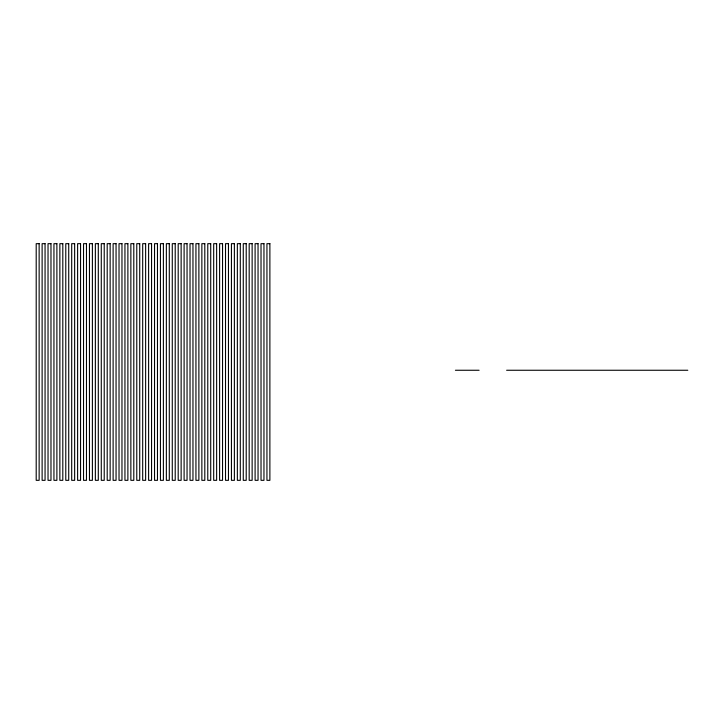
<?xml version="1.0" encoding="UTF-8"?>
<svg xmlns="http://www.w3.org/2000/svg" width="724" height="724" viewBox="0 0 724 724"><rect width="100%" height="100%" fill="white"/><g stroke="black" fill="none" stroke-linecap="round" stroke-linejoin="round"><path stroke-width="1.09" d="M455.414 370.254L479.107 370.254M506.619 370.254L687.8 370.254M39.141 243.671L36.2 243.671L36.2 480.329L39.141 480.329L39.141 243.671M45.06 243.671L42.119 243.671L42.119 480.329L45.06 480.329L45.06 243.671M50.979 243.671L48.028 243.671L48.028 480.329L50.979 480.329L50.979 243.671M56.888 243.671L53.947 243.671L53.947 480.329L56.888 480.329L56.888 243.671M62.807 243.671L59.866 243.671L59.866 480.329L62.807 480.329L62.807 243.671M68.726 243.671L65.784 243.671L65.784 480.329L68.726 480.329L68.726 243.671M74.644 243.671L71.694 243.671L71.694 480.329L74.644 480.329L74.644 243.671M80.554 243.671L77.613 243.671L77.613 480.329L80.554 480.329L80.554 243.671M86.473 243.671L83.531 243.671L83.531 480.329L86.473 480.329L86.473 243.671M92.391 243.671L89.45 243.671L89.45 480.329L92.391 480.329L92.391 243.671M98.301 243.671L95.36 243.671L95.36 480.329L98.301 480.329L98.301 243.671M104.22 243.671L101.279 243.671L101.279 480.329L104.22 480.329L104.22 243.671M110.139 243.671L107.197 243.671L107.197 480.329L110.139 480.329L110.139 243.671M116.057 243.671L113.116 243.671L113.116 480.329L116.057 480.329L116.057 243.671M121.967 243.671L119.026 243.671L119.026 480.329L121.967 480.329L121.967 243.671M127.886 243.671L124.944 243.671L124.944 480.329L127.886 480.329L127.886 243.671M133.804 243.671L130.863 243.671L130.863 480.329L133.804 480.329L133.804 243.671M139.723 243.671L136.773 243.671L136.773 480.329L139.723 480.329L139.723 243.671M145.633 243.671L142.691 243.671L142.691 480.329L145.633 480.329L145.633 243.671M151.551 243.671L148.61 243.671L148.61 480.329L151.551 480.329L151.551 243.671M157.47 243.671L154.529 243.671L154.529 480.329L157.47 480.329L157.47 243.671M163.389 243.671L160.438 243.671L160.438 480.329L163.389 480.329L163.389 243.671M169.298 243.671L166.357 243.671L166.357 480.329L169.298 480.329L169.298 243.671M175.217 243.671L172.276 243.671L172.276 480.329L175.217 480.329L175.217 243.671M181.136 243.671L178.195 243.671L178.195 480.329L181.136 480.329L181.136 243.671M187.045 243.671L184.104 243.671L184.104 480.329L187.045 480.329L187.045 243.671M192.964 243.671L190.023 243.671L190.023 480.329L192.964 480.329L192.964 243.671M198.883 243.671L195.942 243.671L195.942 480.329L198.883 480.329L198.883 243.671M204.802 243.671L201.86 243.671L201.86 480.329L204.802 480.329L204.802 243.671M210.711 243.671L207.77 243.671L207.77 480.329L210.711 480.329L210.711 243.671M216.63 243.671L213.689 243.671L213.689 480.329L216.63 480.329L216.63 243.671M222.549 243.671L219.607 243.671L219.607 480.329L222.549 480.329L222.549 243.671M228.467 243.671L225.517 243.671L225.517 480.329L228.467 480.329L228.467 243.671M234.377 243.671L231.436 243.671L231.436 480.329L234.377 480.329L234.377 243.671M240.296 243.671L237.354 243.671L237.354 480.329L240.296 480.329L240.296 243.671M246.214 243.671L243.273 243.671L243.273 480.329L246.214 480.329L246.214 243.671M252.133 243.671L249.183 243.671L249.183 480.329L252.133 480.329L252.133 243.671M258.043 243.671L255.101 243.671L255.101 480.329L258.043 480.329L258.043 243.671M263.961 243.671L261.02 243.671L261.02 480.329L263.961 480.329L263.961 243.671M269.88 243.671L266.939 243.671L266.939 480.329L269.88 480.329L269.88 243.671"/></g></svg>
